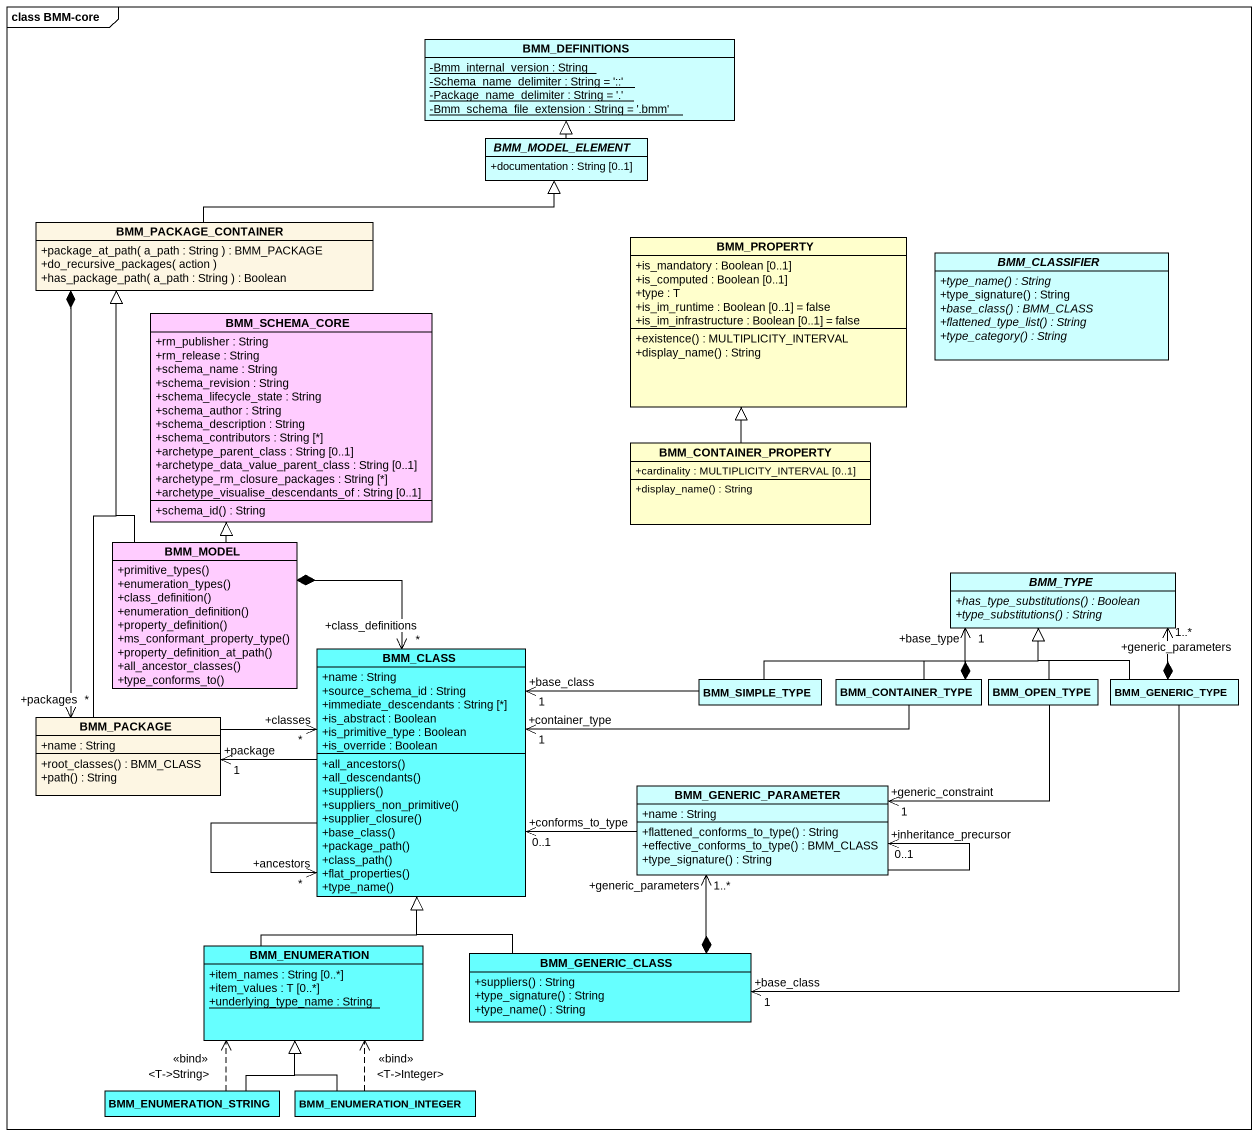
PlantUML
@startuml
mainframe class BMM-core
hide circle
hide empty members
skinparam classAttributeIconSize 0
class BMM_DEFINITIONS #CCFFFF {
  {static} -Bmm_internal_version : String
  {static} -Schema_name_delimiter : String = '::'
  {static} -Package_name_delimiter : String = '.'
  {static} -Bmm_schema_file_extension : String = '.bmm'
}
abstract class BMM_MODEL_ELEMENT #CCFFFF {
  +documentation : String [0..1]
}
class BMM_PACKAGE_CONTAINER {
  +package_at_path( a_path : String ) : BMM_PACKAGE
  +do_recursive_packages( action )
  +has_package_path( a_path : String ) : Boolean
}
class BMM_PROPERTY #FFFFCC {
  +is_mandatory : Boolean [0..1]
  +is_computed : Boolean [0..1]
  +type : T
  +is_im_runtime : Boolean [0..1] = false
  +is_im_infrastructure : Boolean [0..1] = false
  +existence() : MULTIPLICITY_INTERVAL
  +display_name() : String
}
abstract class BMM_CLASSIFIER #CCFFFF {
  {abstract} +type_name() : String
  +type_signature() : String
  {abstract} +base_class() : BMM_CLASS
  {abstract} +flattened_type_list() : String
  {abstract} +type_category() : String
}
class BMM_SCHEMA_CORE #FFCCFF {
  +rm_publisher : String
  +rm_release : String
  +schema_name : String
  +schema_revision : String
  +schema_lifecycle_state : String
  +schema_author : String
  +schema_description : String
  +schema_contributors : String [*]
  +archetype_parent_class : String [0..1]
  +archetype_data_value_parent_class : String [0..1]
  +archetype_rm_closure_packages : String [*]
  +archetype_visualise_descendants_of : String [0..1]
  +schema_id() : String
}
class BMM_CONTAINER_PROPERTY #FFFFCC {
  +cardinality : MULTIPLICITY_INTERVAL [0..1]
  +display_name() : String
}
class BMM_MODEL #FFCCFF {
  +primitive_types()
  +enumeration_types()
  +class_definition()
  +enumeration_definition()
  +property_definition()
  +ms_conformant_property_type()
  +property_definition_at_path()
  +all_ancestor_classes()
  +type_conforms_to()
}
abstract class BMM_TYPE #CCFFFF {
  {abstract} +has_type_substitutions() : Boolean
  {abstract} +type_substitutions() : String
}
class BMM_CLASS #66FFFF {
  +name : String
  +source_schema_id : String
  +immediate_descendants : String [*]
  +is_abstract : Boolean
  +is_primitive_type : Boolean
  +is_override : Boolean
  +all_ancestors()
  +all_descendants()
  +suppliers()
  +suppliers_non_primitive()
  +supplier_closure()
  +base_class()
  +package_path()
  +class_path()
  +flat_properties()
  +type_name()
}
class BMM_SIMPLE_TYPE #CCFFFF
class BMM_CONTAINER_TYPE #CCFFFF
class BMM_OPEN_TYPE #CCFFFF
class BMM_GENERIC_TYPE #CCFFFF
class BMM_PACKAGE {
  +name : String
  +root_classes() : BMM_CLASS
  +path() : String
}
class BMM_GENERIC_PARAMETER #CCFFFF {
  +name : String
  +flattened_conforms_to_type() : String
  +effective_conforms_to_type() : BMM_CLASS
  +type_signature() : String
}
class BMM_ENUMERATION #66FFFF {
  +item_names : String [0..*]
  +item_values : T [0..*]
  {static} +underlying_type_name : String
}
class BMM_GENERIC_CLASS #66FFFF {
  +suppliers() : String
  +type_signature() : String
  +type_name() : String
}
class BMM_ENUMERATION_STRING #66FFFF
class BMM_ENUMERATION_INTEGER #66FFFF
BMM_MODEL_ELEMENT -up-|> BMM_DEFINITIONS
BMM_PACKAGE_CONTAINER -right-|> BMM_MODEL_ELEMENT
BMM_PACKAGE_CONTAINER *--> "+packages\n*" BMM_PACKAGE
BMM_CONTAINER_PROPERTY -up-|> BMM_PROPERTY
BMM_MODEL -up-|> BMM_PACKAGE_CONTAINER
BMM_MODEL -up-|> BMM_SCHEMA_CORE
BMM_MODEL *--> "+class_definitions\n*" BMM_CLASS
BMM_CLASS "+ancestors\n*" <-- BMM_CLASS
BMM_CLASS -left-> "+package\n1" BMM_PACKAGE
BMM_SIMPLE_TYPE -right-|> BMM_TYPE
BMM_SIMPLE_TYPE -left-> "+base_class\n1" BMM_CLASS
BMM_CONTAINER_TYPE *-right-> "+base_type\n1" BMM_TYPE
BMM_CONTAINER_TYPE -right-|> BMM_TYPE
BMM_CONTAINER_TYPE -left-> "+container_type\n1" BMM_CLASS
BMM_OPEN_TYPE -up-|> BMM_TYPE
BMM_OPEN_TYPE -left-> "+generic_constraint\n1" BMM_GENERIC_PARAMETER
BMM_GENERIC_TYPE -up-|> BMM_TYPE
BMM_GENERIC_TYPE *-up-> "+generic_parameters\n1..*" BMM_TYPE
BMM_GENERIC_TYPE -left-> "+base_class\n1" BMM_GENERIC_CLASS
BMM_PACKAGE -up-|> BMM_PACKAGE_CONTAINER
BMM_PACKAGE -right-> "+classes\n*" BMM_CLASS
BMM_GENERIC_PARAMETER -left-> "+conforms_to_type\n0..1" BMM_CLASS
BMM_GENERIC_PARAMETER --> "+inheritance_precursor\n0..1" BMM_GENERIC_PARAMETER
BMM_ENUMERATION -up-|> BMM_CLASS
BMM_GENERIC_CLASS -up-|> BMM_CLASS
BMM_GENERIC_CLASS *-up-> "+generic_parameters\n1..*" BMM_GENERIC_PARAMETER
BMM_ENUMERATION_STRING -up-|> BMM_ENUMERATION
BMM_ENUMERATION_STRING .up.> BMM_ENUMERATION : <<bind>>\n<T->String>
BMM_ENUMERATION_INTEGER -up-|> BMM_ENUMERATION
BMM_ENUMERATION_INTEGER .up.> BMM_ENUMERATION : <<bind>>\n<T->Integer>
@enduml
